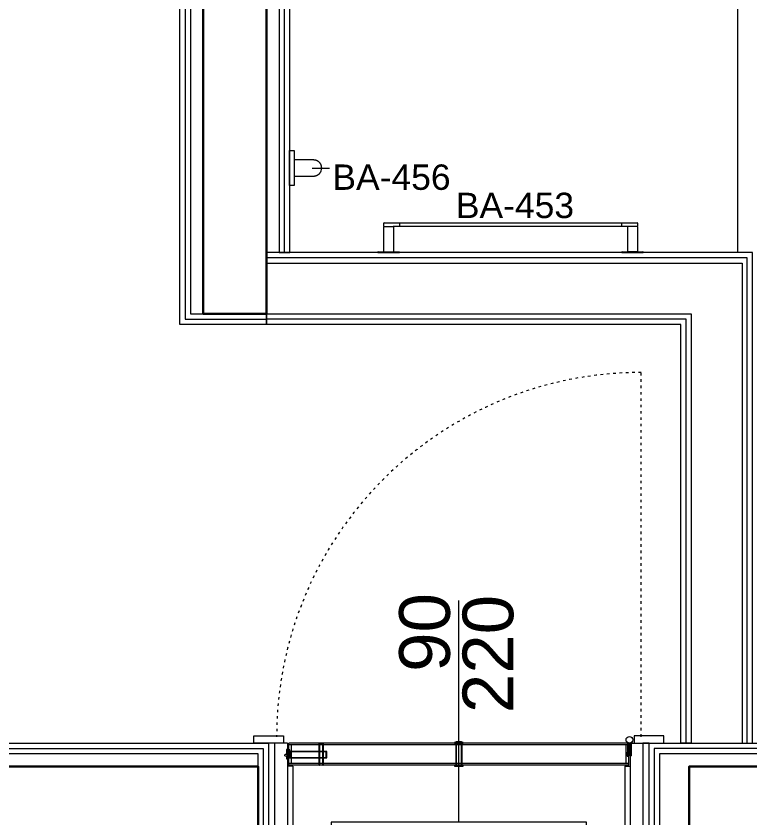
# Model space of a CAD drawing. Header units: centimetres. Extents: x 118932 to 154602, y -32682 to -23521.
# Drawn here: x 138995.9 to 139169.5, y -26084.1 to -25894.3 of the extents above; entities that cross this region are included whole.
import ezdxf

# ---------------------------------------------------------------- set-up
doc = ezdxf.new("R2010")
doc.units = ezdxf.units.CM
doc.header["$LTSCALE"] = 50
doc.header["$MEASUREMENT"] = 0
doc.linetypes.add('ACAD_ISO03W100', pattern=[30, 12, -18])
for name, color, linetype, lineweight, true_color in [('GEN_00_BL_Yazı', 7, 'Continuous', 0, 0x4f5250), ('GEN_02_TF_Islak Hacim', 7, 'Continuous', 5, 0x007cb0), ('GEN_02_TF_Kapı', 7, 'Continuous', 9, 0x4a3526), ('GEN_05_ML_Ahşap', 7, 'Continuous', 9, 0x745e3d), ('GEN_05_ML_Alçıpan-RefEdit0', 7, 'Continuous', 18, 0x008b29), ('GEN_05_ML_Alçıpan_giydirme', 7, 'Continuous', 18, 0x7ebab5), ('GEN_06_GR_İnce', 7, 'Continuous', 13, 0xb0b0a9), ('KALACAK DUVARLAR', 7, 'Continuous', 30, 0x005387)]:
    doc.layers.add(name, color=color, linetype=linetype, lineweight=lineweight, true_color=true_color)
doc.styles.add('arial_1_18', font='arial.ttf', dxfattribs={"height": 0.2})
doc.styles.add('Arial_6', font='arial.ttf', dxfattribs={"height": 59.5325})

# ---------------------------------------------------------------- blocks, each defined once
blk = doc.blocks.new('KALACAK DUVALAR LEVEL 0 D BLOK')
at = {"layer": 'KALACAK DUVARLAR', "elevation": 0}
for points in [[(-1126.5, 1958.88), (-1126.5, 1619.45), (-1126.5, 1263.56), (-1111.5, 1263.56), (-1111.5, 1709.45)], [(-1323, 990.45), (-1323, 975.45), (-1111.5, 975.45), (-1111.5, 990.45), (-1120.5, 990.45), (-1120.5, 1004.45), (-1135.5, 1004.45), (-1135.5, 990.45), (-1288.5, 990.45), (-1288.5, 1141.45), (-1135.5, 1141.45), (-1135.5, 1127.45), (-1120.5, 1127.45), (-1120.5, 1141.45), (-1113.5, 1141.45), (-1113.5, 1156.45), (-1484.5, 1156.45), (-1484.5, 1525.95), (-1443.05, 1525.95), (-1443.05, 1593.95), (-1484.5, 1593.95), (-1484.5, 1931.88)], [(-856.05, 1156.45), (-856.05, 1141.45), (-856.05, 1156.45), (-1011.5, 1156.45), (-1011.5, 1141.45), (-849, 1141.45)]]:
    blk.add_lwpolyline(points, dxfattribs=at)
blk = doc.blocks.new('Grab-Bar_Bobrick_B-6806 - BA-456 24_-V371-TYPE GxL')
at = {"layer": 'GEN_00_BL_Yazı'}
blk.add_line((-53504.4, -6427.9), (-53463.6, -6427.9), dxfattribs=at)
at = {"layer": 'GEN_02_TF_Islak Hacim', "lineweight": 13, "flags": 128}
blk.add_lwpolyline([(-53558, -6468.7), (-53558, -6386.1), (-53546.8, -6386.1), (-53546.8, -6468.7)], close=True, dxfattribs=at)
blk.add_lwpolyline([(-53546.8, -6446.5), (-53532.6, -6446.5), (-53531.3, -6446.5), (-53530, -6446.5), (-53528.8, -6446.5), (-53527.5, -6446.5), (-53526.2, -6446.5), (-53525, -6446.5), (-53523.8, -6446.5), (-53522.6, -6446.5), (-53521.4, -6446.5), (-53520.2, -6446.5), (-53519, -6446.5), (-53517.9, -6446.5), (-53516.8, -6446.5), (-53515.7, -6446.5), (-53514.6, -6446.5), (-53513.6, -6446.5), (-53512.6, -6446.5), (-53511.6, -6446.5), (-53510.7, -6446.5), (-53509.8, -6446.5), (-53508.9, -6446.5), (-53508.1, -6446.5), (-53507.3, -6446.5), (-53506.5, -6446.5), (-53505.8, -6446.5), (-53505.2, -6446.5), (-53504.6, -6446.5), (-53504, -6446.5), (-53503.4, -6446.5), (-53503, -6446.5), (-53502.5, -6446.5), (-53502.1, -6446.5), (-53501.8, -6446.5), (-53501.5, -6446.5), (-53501.3, -6446.5), (-53501.1, -6446.5), (-53500.9, -6446.5), (-53500.8, -6446.5), (-53500.8, -6446.5), (-53500.6, -6446.5), (-53499.8, -6446.5), (-53499.1, -6446.4), (-53498.3, -6446.3), (-53497.6, -6446.2), (-53496.8, -6446.1), (-53496.1, -6445.9), (-53495.3, -6445.7), (-53494.6, -6445.5), (-53493.9, -6445.2), (-53493.2, -6444.9), (-53492.5, -6444.6), (-53491.8, -6444.2), (-53491.2, -6443.9), (-53490.5, -6443.5), (-53489.9, -6443), (-53489.3, -6442.6), (-53488.7, -6442.1), (-53488.1, -6441.6), (-53487.5, -6441.1), (-53487, -6440.6), (-53486.5, -6440), (-53486, -6439.4), (-53485.5, -6438.8), (-53485.1, -6438.2), (-53484.7, -6437.6), (-53484.3, -6436.9), (-53483.9, -6436.2), (-53483.6, -6435.6), (-53483.3, -6434.9), (-53483, -6434.2, 0.168627), (-53482.6, -6422), (-53482.8, -6421.3), (-53483, -6420.5), (-53483.3, -6419.8), (-53483.7, -6419.1), (-53484, -6418.5), (-53484.4, -6417.8), (-53484.8, -6417.2), (-53485.2, -6416.5), (-53485.6, -6415.9), (-53486.1, -6415.3), (-53486.6, -6414.7), (-53487.1, -6414.2), (-53487.7, -6413.6), (-53488.2, -6413.1), (-53488.8, -6412.6), (-53489.4, -6412.2), (-53490, -6411.7), (-53490.7, -6411.3), (-53491.3, -6410.9), (-53492, -6410.5), (-53492.7, -6410.2), (-53493.4, -6409.9), (-53494.1, -6409.6), (-53494.8, -6409.4), (-53495.5, -6409.1), (-53496.3, -6408.9), (-53497, -6408.8), (-53497.8, -6408.6), (-53498.5, -6408.5), (-53499.3, -6408.5), (-53500, -6408.4), (-53500.8, -6408.4), (-53500.8, -6408.4), (-53500.9, -6408.4), (-53501, -6408.4), (-53501.2, -6408.4), (-53501.4, -6408.4), (-53501.7, -6408.4), (-53502, -6408.4), (-53502.4, -6408.4), (-53502.8, -6408.4), (-53503.3, -6408.4), (-53503.8, -6408.4), (-53504.4, -6408.4), (-53505, -6408.4), (-53505.7, -6408.4), (-53506.4, -6408.4), (-53507.1, -6408.4), (-53507.9, -6408.4), (-53508.7, -6408.4), (-53509.5, -6408.4), (-53510.4, -6408.4), (-53511.4, -6408.4), (-53512.3, -6408.4), (-53513.3, -6408.4), (-53514.3, -6408.4), (-53515.4, -6408.4), (-53516.5, -6408.4), (-53517.6, -6408.4), (-53518.7, -6408.4), (-53519.9, -6408.4), (-53521.1, -6408.4), (-53522.2, -6408.4), (-53523.5, -6408.4), (-53524.7, -6408.4), (-53525.9, -6408.4), (-53527.2, -6408.4), (-53528.4, -6408.4), (-53529.7, -6408.4), (-53530.9, -6408.4), (-53532.2, -6408.4), (-53532.6, -6408.4), (-53546.8, -6408.4)], format="xyb", dxfattribs=at)
at = {"layer": 'GEN_00_BL_Yazı', "insert": (-53456.4, -6479.9), "char_height": 60, "width": 265.421, "attachment_point": 7, "style": 'Arial_6'}
blk.add_mtext('BA-456', dxfattribs=at)
blk = doc.blocks.new('Accessory-Towel_Bar-KOHLER-Composed-K-73142 _1_ - BA-453 TOWEL BAR 24_-14138606-TYPE GxL')
at = {"layer": 'GEN_02_TF_Islak Hacim', "lineweight": 13}
for p, q in [((-53279.2, -6870.5), (-53279.2, -6863.3)), ((-53278.4, -6862.5), (-52680, -6862.5)), ((-53242.4, -6862.5), (-53242.4, -6871.4)), ((-52716.1, -6871.4), (-52716.1, -6862.5)), ((-52679.2, -6863.3), (-52679.2, -6870.5)), ((-53279.2, -6929.9), (-53279.2, -6872.2)), ((-53278.4, -6871.4), (-53257.1, -6871.4)), ((-52701.3, -6871.4), (-53257.1, -6871.4)), ((-53256.3, -6872.2), (-53256.3, -6929.9)), ((-52702.1, -6929.9), (-52702.1, -6872.2)), ((-52680, -6871.4), (-52701.3, -6871.4)), ((-52679.2, -6872.2), (-52679.2, -6929.9)), ((-53293.2, -6932.7), (-53293.2, -6931.5)), ((-53293.2, -6932.7), (-53242.4, -6932.7)), ((-53292.4, -6930.7), (-53278.4, -6930.7)), ((-53278.4, -6930.7), (-53257.1, -6930.7)), ((-53257.1, -6930.7), (-53243.2, -6930.7)), ((-53242.4, -6931.5), (-53242.4, -6932.7)), ((-52716.1, -6932.7), (-52716.1, -6931.5)), ((-52716.1, -6932.7), (-52665.3, -6932.7)), ((-52715.3, -6930.7), (-52701.3, -6930.7)), ((-52680, -6930.7), (-52701.3, -6930.7)), ((-52680, -6930.7), (-52666.1, -6930.7)), ((-52665.3, -6931.5), (-52665.3, -6932.7))]:
    blk.add_line(p, q, dxfattribs=at)
for centre, radius, start, end in [((-53278.4, -6863.3), 0.82, 90, 180), ((-52680, -6863.3), 0.82, 0, 90), ((-53278.4, -6870.5), 0.814, 180, 270), ((-53278.4, -6872.2), 0.814, 90, 180), ((-53257.1, -6872.2), 0.814, 0, 90), ((-52701.3, -6872.2), 0.814, 90, 180), ((-52680, -6870.5), 0.814, 270, 0), ((-52680, -6872.2), 0.814, 0, 90), ((-53292.4, -6931.5), 0.797, 90, 180), ((-53278.4, -6929.9), 0.804, 180, 270), ((-53257.1, -6929.9), 0.804, 270, 0), ((-53243.2, -6931.5), 0.797, 0, 90), ((-52715.3, -6931.5), 0.797, 90, 180), ((-52701.3, -6929.9), 0.804, 180, 270), ((-52680, -6929.9), 0.804, 270, 0), ((-52666.1, -6931.5), 0.797, 0, 90)]:
    blk.add_arc(centre, radius, start, end, dxfattribs=at)
at = {"layer": 'GEN_00_BL_Yazı', "insert": (-53108.7, -6791.1), "char_height": 60, "width": 265.421, "attachment_point": 1, "style": 'Arial_6'}
blk.add_mtext('BA-453', dxfattribs=at)
blk = doc.blocks.new('LEVEL 0 ISLAK HACİM')
at = {"layer": 'GEN_02_TF_Islak Hacim', "elevation": 0}
blk.add_lwpolyline([(-1189.49, 538.09), (-1189.49, 456.09)], dxfattribs=at)
at = {"xscale": 0.1, "yscale": 0.1, "zscale": 0.1}
blk.add_blockref('Grab-Bar_Bobrick_B-6806 - BA-456 24_-V371-TYPE GxL', (4060.3, 1118.83, 0), dxfattribs=at)
at = {"extrusion": (-6.25506e-07, 3.22532e-09, 1), "xscale": 0.0999999999999999, "yscale": 0.0999999999999999, "zscale": 0.0999999999999999, "rotation": 359.995832532428}
blk.add_blockref('Accessory-Towel_Bar-KOHLER-Composed-K-73142 _1_ - BA-453 TOWEL BAR 24_-14138606-TYPE GxL', (4054.79, 1148.97, 0), dxfattribs=at)
blk = doc.blocks.new('*U758')
at = {"layer": 'GEN_02_TF_Kapı'}
for p, q in [((-85.5, 0), (-90, 0)), ((-85.5, 0), (-85.5, -28)), ((-4.8, 0), (-85.2, 0)), ((-85.2, -5.2), (-85.2, 0)), ((-78.07, 0), (-78.07, -5.2, 0)), ((-77.07, 0), (-77.07, -5.2, 0)), ((-45.7, 0), (-45.7, -5.2, 0)), ((-44.31, 0), (-44.31, -5.2, 0)), ((-5.1, 0.14), (-5.1, -3)), ((-4.8, 0.01), (-4.8, -3)), ((-4.8, -5.2), (-4.8, 0)), ((-4.5, 0.01), (-4.5, -3)), ((-4.5, 0), (-4.5, -28)), ((-4.5, 0), (0, 0)), ((-4.2, 0.14), (-4.2, -3)), ((-85.8, -1.47), (-85.8, -2.46)), ((-85.7, -1.47), (-85.8, -1.47)), ((-4.8, -0.4), (-85.2, -0.4)), ((-84.6, -4.8), (-84.6, -0.4)), ((-5.4, -4.8), (-5.4, -0.4)), ((-86.2, -2.73), (-85.2, -2.06)), ((-86.2, -2.99), (-86.2, -2.73)), ((-86.2, -2.99), (-85.2, -3.11)), ((-85.8, -3.04), (-85.8, -3.69)), ((-85.8, -3.69), (-85.7, -3.69)), ((-85.18, -2.6), (-85.5, -2.26)), ((-85.18, -2.6), (-85.5, -2.26)), ((-85.18, -2.6), (-85.5, -3.01)), ((-85.2, -2.06), (-85.2, -3.11)), ((-85.2, -2.54), (-85.2, -2.12)), ((-85.18, -2.54), (-85.2, -2.54)), ((-85.2, -2.55), (-85.18, -2.55)), ((-85.2, -2.65), (-85.2, -2.55)), ((-85.2, -2.65), (-85.18, -2.65)), ((-85.2, -3.08), (-85.2, -2.66)), ((-85.18, -2.66), (-85.2, -2.66)), ((-85.2, -3.11), (-85.2, -2.99)), ((-85.18, -2.1), (-84.82, -2.1)), ((-85.18, -2.54), (-85.18, -2.12)), ((-85.18, -2.12), (-84.82, -2.12)), ((-85.18, -2.45), (-85.18, -2.55)), ((-85.18, -2.45), (-85.07, -2.45)), ((-85.18, -2.65), (-85.18, -2.55)), ((-85.18, -2.65), (-85.18, -2.75)), ((-85.18, -3.08), (-85.18, -2.66)), ((-85.18, -2.75), (-85.07, -2.75)), ((-84.82, -3.08), (-85.18, -3.08)), ((-84.82, -3.1), (-85.18, -3.1)), ((-85.07, -2.12), (-85.07, -3.08)), ((-85.07, -2.45), (-85.07, -2.75)), ((-84.82, -2.12), (-84.82, -3.08)), ((-84.8, -2.12), (-84.8, -3.08)), ((-5.2, -2.12), (-5.2, -3.08)), ((-4.82, -2.1), (-5.18, -2.1)), ((-5.18, -3.1), (-4.82, -3.1)), ((-5.1, -3), (-4.8, -3)), ((-4.93, -2.12), (-4.93, -3.08)), ((-4.82, -2.45), (-4.93, -2.45)), ((-4.93, -2.45), (-4.93, -2.75)), ((-4.82, -2.75), (-4.93, -2.75)), ((-4.82, -2.6), (-4.5, -2.26)), ((-4.82, -2.6), (-4.5, -2.26)), ((-4.82, -2.45), (-4.82, -2.55)), ((-4.8, -2.55), (-4.82, -2.55)), ((-4.82, -2.65), (-4.82, -2.55)), ((-4.82, -2.6), (-4.5, -3.01)), ((-4.82, -2.65), (-4.82, -2.75)), ((-4.8, -2.65), (-4.82, -2.65)), ((-4.8, -2.54), (-4.8, -2.12)), ((-4.8, -2.65), (-4.8, -2.55)), ((-4.8, -3.08), (-4.8, -2.66)), ((-4.5, -3), (-4.2, -3)), ((-84.3, -5.4), (-85.5, -5.4)), ((-4.8, -4.8), (-85.2, -4.8)), ((-4.8, -5.2), (-85.2, -5.2)), ((-84.3, -5.4), (-84.3, -28)), ((-44.41, -5.2), (-45.6, -5.2)), ((-5.7, -5.4), (-5.7, -28)), ((-5.7, -5.4), (-4.5, -5.4)), ((-86.5, -26.5), (-86.9, -26.5)), ((-86.9, -26.5), (-86.9, -28)), ((-86.5, -28), (-86.5, -26.5)), ((-3.5, -28), (-3.5, -26.5)), ((-3.5, -26.5), (-3.1, -26.5)), ((-3.1, -26.5), (-3.1, -28)), ((-84.3, -28), (-86.5, -28)), ((-5.7, -28), (-3.5, -28)), ((-3.1, -28), (0, -28))]:
    blk.add_line(p, q, dxfattribs=at)
at = {"layer": 'GEN_02_TF_Kapı', "linetype": 'ACAD_ISO03W100', "ltscale": 0.001, "elevation": 0}
blk.add_lwpolyline([(-1.89, 1.5), (-1.89, 87.72, 0.414214), (-88.11, 1.5)], format="xyb", dxfattribs=at)
at = {"layer": 'GEN_02_TF_Kapı'}
for points in [[(-86.5, 0), (-93.5, 0), (-93.5, 1.75), (-86.5, 1.75)], [(-88.5, 0), (-90, 0), (-90, -28), (-88.5, -28)], [(-77.97, 0), (-78.07, 0), (-78.07, -5.2), (-77.97, -5.2)], [(-78.07, 0), (-77.97, 0), (-77.97, -5.2), (-78.07, -5.2)], [(-77.17, -5.2), (-77.97, -5.2), (-77.97, 0), (-77.17, 0)], [(-77.17, 0), (-77.07, 0), (-77.07, -5.2), (-77.17, -5.2)], [(-77.07, 0), (-77.17, 0), (-77.17, -5.2), (-77.07, -5.2)], [(-46, 0), (-44, 0), (-44, 0.2), (-44.4, 0.3), (-45.6, 0.3), (-46, 0.2)], [(-45.6, 0), (-45.7, 0), (-45.7, -5.2), (-45.6, -5.2)], [(-45.6, -5.2), (-44.4, -5.2), (-44.4, 0), (-45.6, 0)], [(-44.41, 0), (-44.31, 0), (-44.31, -5.2), (-44.41, -5.2)], [(-3.5, 0), (3.5, 0), (3.5, 1.75), (-3.5, 1.75)], [(0, 0), (-1.5, 0), (-1.5, -28), (0, -28)], [(-85.7, -3.69), (-85.5, -3.69), (-85.5, -1.47), (-85.7, -1.47)], [(-85.2, -3.47), (-85, -3.47), (-85, -1.55), (-85.2, -1.55)], [(-76.25, -1.95), (-85.1, -1.95), (-85.1, -3.47), (-76.25, -3.47)], [(-76.35, -2.05), (-85, -2.05), (-85, -3.37), (-76.35, -3.37)], [(-46.01, -5.4), (-44.01, -5.4), (-44.01, -5.2), (-46.01, -5.2)]]:
    blk.add_lwpolyline(points, close=True, dxfattribs=at)
for points in [[(-4.8, -2.54), (-4.82, -2.54), (-4.82, -2.12), (-5.18, -2.12), (-5.18, -3.08), (-4.82, -3.08), (-4.82, -2.66), (-4.8, -2.66)], [(-86.9, -28), (-93.5, -28), (-93.5, -29.75), (-86.5, -29.75), (-86.5, -28)], [(-3.1, -28), (3.5, -28), (3.5, -29.75), (-3.5, -29.75), (-3.5, -28)]]:
    blk.add_lwpolyline(points, dxfattribs=at)
blk.add_circle((-4.65, 0.8), 0.8, dxfattribs=at)
for centre, start, end in [((-85.18, -2.12), 91.5433, 178.4567), ((-85.18, -3.08), 181.5433, 268.4567), ((-84.82, -2.12), 1.5433, 88.4567), ((-84.82, -3.08), 271.5433, 358.4567), ((-5.18, -2.12), 91.5433, 178.4567), ((-5.18, -3.08), 181.5433, 268.4567), ((-4.82, -2.12), 1.5433, 88.4567), ((-4.82, -3.08), 271.5433, 358.4567)]:
    blk.add_arc(centre, 0.0206, start, end, dxfattribs=at)
at = {"layer": 'GEN_05_ML_Ahşap'}
blk.add_lwpolyline([(-45, -18.66), (-45, 33.75)], dxfattribs=at)
blk.add_lwpolyline([(-75.2, -38.66), (-14.8, -38.66), (-14.8, -18.66), (-75.2, -18.66)], close=True, dxfattribs=at)
at = {"layer": 'GEN_00_BL_Yazı', "char_height": 12, "attachment_point": 7, "rotation": 90, "style": 'arial_1_18'}
for s, insert in [('\\A1;90', (-46.95, 16.88, 0)), ('\\A1;220', (-31.95, 7.12, 0))]:
    blk.add_mtext_dynamic_manual_height_columns(s, width=3542.6897, gutter_width=1875, heights=[387.79], dxfattribs=dict(at, insert=insert))
at = {"layer": 'GEN_00_BL_Yazı', "insert": (-71.77, -35.12), "char_height": 12, "attachment_point": 7, "style": 'arial_1_18'}
blk.add_mtext_dynamic_manual_height_columns('\\A1;RD01M', width=3542.6897, gutter_width=1875, heights=[387.79], dxfattribs=at)
blk = doc.blocks.new('d blok kapılar')
blk.add_blockref('*U758', (-1774.5, -977.45, 0))
blk = doc.blocks.new('level 0 kapı')
at = {"color": 1}
blk.add_blockref('d blok kapılar', (6975.9, 4576.59, 0), dxfattribs=at)
blk = doc.blocks.new('level 1 d blok duvarlar')
at = {"layer": 'GEN_05_ML_Alçıpan-RefEdit0', "elevation": 0}
for points in [[(612.16, -920.47), (612.16, -804.36), (497.16, -804.36), (497.16, -806.86), (609.66, -806.86), (609.66, -920.47)], [(595.16, -920.47), (595.16, -821.36), (497.16, -821.36), (497.16, -818.86), (597.66, -818.86), (597.66, -920.47)]]:
    blk.add_lwpolyline(points, close=True, dxfattribs=at)
for points in [[(610.91, -920.47), (610.91, -805.61), (497.16, -805.61)], [(596.41, -920.47), (596.41, -820.11), (497.16, -820.11)]]:
    blk.add_lwpolyline(points, dxfattribs=at)
at = {"layer": 'GEN_05_ML_Alçıpan_giydirme', "elevation": 0}
for points in [[(366.86, -116.03), (366.86, -116.03), (479.16, -116.04), (479.16, -818.86), (497.16, -818.86), (497.16, -821.36), (476.66, -821.36), (476.66, -118.54), (364.36, -118.53), (364.36, -116.03)], [(365.61, -116.03), (365.61, -117.28), (477.91, -117.29), (477.91, -820.11), (497.16, -820.11)], [(501.41, -804.36), (501.41, -666.97)], [(383.16, -920.47), (497.66, -920.47), (497.66, -948.47), (488.16, -948.47)], [(383.16, -921.72), (496.41, -921.72), (496.41, -947.22), (488.16, -947.22)], [(597.16, -948.47), (587.66, -948.47), (587.66, -920.47), (747.61, -920.47), (747.61, -922.97), (590.16, -922.97), (590.16, -945.97), (597.16, -945.97)], [(747.61, -921.72), (588.91, -921.72), (588.91, -947.22), (597.16, -947.22)], [(488.16, -945.97), (495.16, -945.97), (495.16, -922.97), (383.16, -922.97)]]:
    blk.add_lwpolyline(points, dxfattribs=at)
blk.add_lwpolyline([(502.66, -804.36), (502.66, -666.97), (500.16, -666.97), (500.16, -804.36)], close=True, dxfattribs=at)

msp = doc.modelspace()

# ---------------------------------------------------------------- block references
msp.add_blockref('KALACAK DUVALAR LEVEL 0 D BLOK', (140166.67, -27228.34, 0))

# ---------------------------------------------------------------- next in the draw order: block references
msp.add_blockref('LEVEL 0 ISLAK HACİM', (140356.1, -26406.37, 0))

# ---------------------------------------------------------------- next in the draw order: block references
msp.add_blockref('level 1 d blok duvarlar', (138558, -25145.92))
at = {"layer": 'GEN_06_GR_İnce'}
msp.add_blockref('level 0 kapı', (133944.27, -29665.52), dxfattribs=at)

doc.saveas('drawing.dxf')
